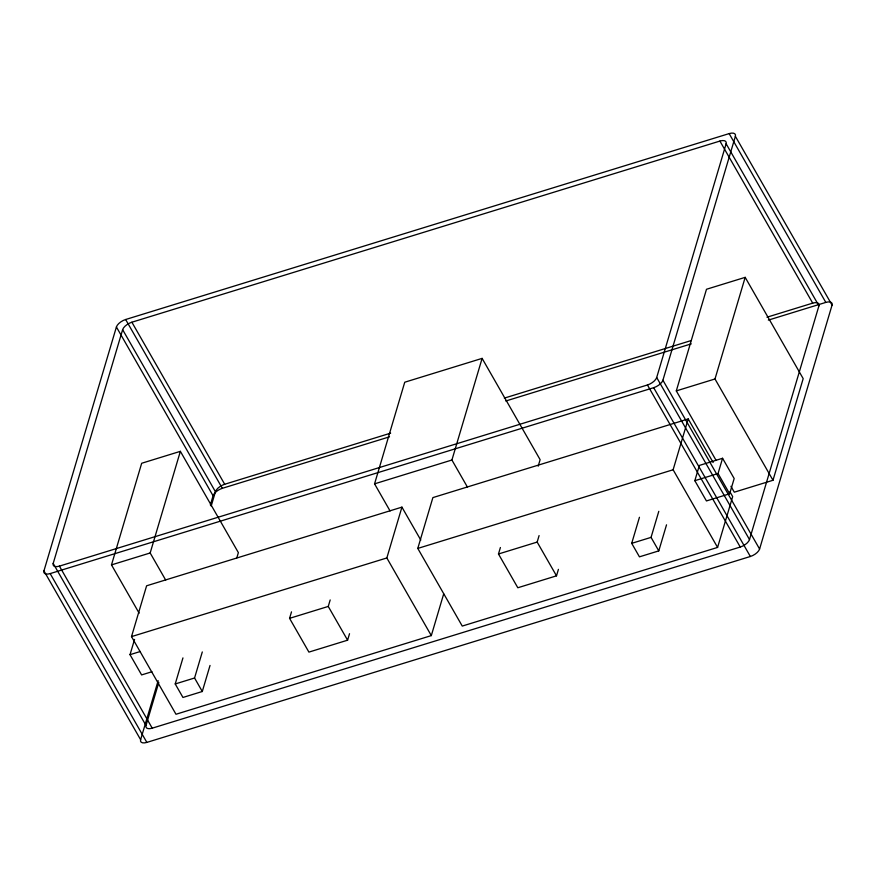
<?xml version="1.0" encoding="UTF-8"?>
<svg xmlns="http://www.w3.org/2000/svg" width="876" height="876" viewBox="0 0 876 876"><rect width="100%" height="100%" fill="white"/><g stroke="black" fill="none" stroke-linecap="round" stroke-linejoin="round"><path stroke-width="1.31" d="M43.942 570.889L116.409 326.978A8.782 4.073 -29.8 0 1 125.651 319.51L729.15 133.601A8.782 4.073 -29.8 0 1 735.38 136.306L832.058 305.111L759.591 549.022A8.782 4.073 -29.8 0 1 750.349 556.49L146.85 742.399A8.782 4.073 -29.8 0 1 140.62 739.694L43.942 570.889A8.782 4.073 -29.8 0 0 50.173 573.594L146.85 742.399M53.195 563.421L122.629 329.672A8.782 4.073 -29.8 0 1 131.882 322.215L719.908 141.069A8.782 4.073 -29.8 0 1 726.127 143.763L818.94 305.823L749.506 539.572A8.782 4.073 -29.8 0 1 740.253 547.04L152.227 728.175A8.782 4.073 -29.8 0 1 146.007 725.481L53.195 563.421A8.782 4.073 -29.8 0 0 59.415 566.126L152.227 728.175M139.142 613.178L111.493 564.889L141.682 463.262L180.368 451.337L238.371 552.625L236.827 557.837M165.684 580.054L150.168 552.975L180.368 451.337M443.694 593.906L431.31 635.604L175.988 714.258L131.51 636.611L146.61 585.792L401.931 507.138L420.798 540.087M151.942 671.75L141.616 674.925L130.02 654.668L134.554 639.425M140.62 739.694L158.151 680.685M210.349 504.97L213.087 495.783A8.782 4.073 -29.8 0 1 222.329 488.315L389.535 436.817M146.007 725.481L158.808 682.393M211.171 506.098L215.441 491.732A8.782 4.073 -29.8 0 1 224.694 484.264L390.641 433.149M210.032 665.442L202.29 691.503L182.953 697.46L175.222 683.959L182.953 657.898M202.29 691.503L194.56 678.002L202.301 651.941M349.524 633.709L347.597 640.192L308.91 652.105L289.573 618.346L291.5 611.864M347.597 640.192L328.259 606.433L330.186 599.94M390.061 510.938L374.556 483.848L404.745 382.221L482.118 358.383L540.12 459.67L538.182 466.185M431.31 635.604L386.842 557.957L401.931 507.138M729.982 491.896L732.686 496.604L717.586 547.423L462.254 626.077L417.786 548.42L432.886 497.601L688.207 418.947L713.141 462.484M467.434 487.1L451.917 460.02L482.118 358.383M558.428 569.356L556.501 575.839L517.815 587.752L498.477 553.993L500.404 547.511M556.501 575.839L537.163 542.08L539.09 535.586M59.415 566.126L647.441 384.98A8.782 4.073 -29.8 0 0 656.693 377.512L726.127 143.763M50.173 573.594L653.671 387.685A8.782 4.073 -29.8 0 0 662.913 380.217L735.38 136.306M716.097 460.382L676.305 390.893L706.494 289.266L745.18 277.353L803.183 378.629L772.993 480.267L734.307 492.181L730.934 486.29M666.527 524.823L658.785 550.884L639.447 556.84L631.705 543.339L639.447 517.278M658.785 550.884L651.054 537.382L658.796 511.321M717.586 547.423L673.118 469.766L688.207 418.947M772.993 480.267L714.991 378.98L745.18 277.353M694.832 480.683L699.366 465.43L722.569 458.279L734.176 478.537L729.642 493.79L706.439 500.941L694.832 480.683L718.046 473.533L722.569 458.279M504.324 398.12L691.186 340.556M766.982 317.211L812.709 303.129A8.782 4.073 -29.8 0 1 818.94 305.823M505.791 401L691.284 343.863M768.351 320.112L825.827 302.406A8.782 4.073 -29.8 0 1 832.058 305.111M111.493 564.889L150.168 552.975M374.556 483.848L451.917 460.02M676.305 390.893L714.991 378.98M131.51 636.611L386.842 557.957M417.786 548.42L673.118 469.766M130.02 654.668L140.335 651.492M289.573 618.346L328.259 606.433M498.477 553.993L537.163 542.08M175.222 683.959L194.56 678.002M631.705 543.339L651.054 537.382M729.15 133.601L825.827 302.406M719.908 141.069L812.709 303.129M718.046 473.533L729.642 493.79M662.913 380.217L759.591 549.022M656.693 377.512L749.506 539.572M653.671 387.685L750.349 556.49M647.441 384.98L740.253 547.04M131.882 322.215L224.694 484.264M125.651 319.51L222.329 488.315M122.629 329.672L215.441 491.732M116.409 326.978L213.087 495.783"/></g></svg>
